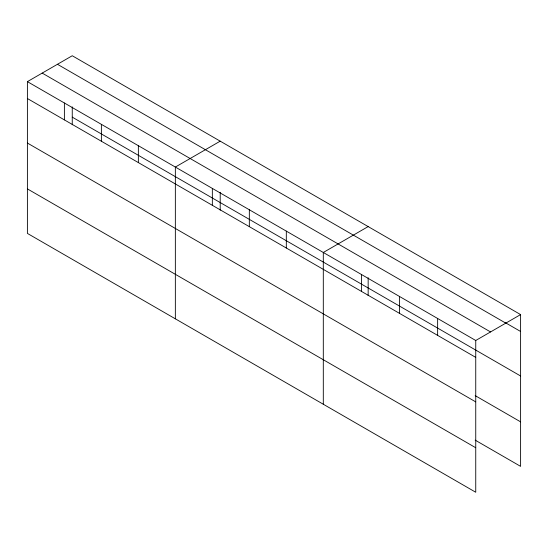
<?xml version="1.0" encoding="UTF-8"?>
<svg xmlns="http://www.w3.org/2000/svg" width="548" height="548" viewBox="0 0 548 548"><rect width="100%" height="100%" fill="white"/><g stroke="black" fill="none" stroke-linecap="round" stroke-linejoin="round"><path stroke-width="0.82" d="M72.254 124.786L72.254 106.874M220.207 192.293L220.207 210.206M368.16 277.713L368.16 295.625M475.746 401.89L475.746 340.486L27.4 81.638L27.4 233.407L475.746 492.255L475.746 401.89L27.4 143.042M475.164 440.126L520.6 466.362L520.6 314.593L72.254 55.745L27.4 81.638M220.207 141.165L175.353 167.058L175.353 318.826M368.16 226.584L323.306 252.477L323.306 404.246M475.746 340.486L520.6 314.593M505.208 322.594L520.6 331.478M57.451 64.287L505.797 323.142M42.203 73.096L490.549 331.944M72.254 117.142L520.6 375.99M27.4 98.53L475.746 357.378M475.164 395.615L520.6 421.85M27.4 188.896L475.746 447.75M437.633 318.484L437.633 335.376M399.526 296.482L399.526 313.374M361.42 274.48L361.42 291.372M286.316 231.126L286.316 248.011M249.333 209.768L249.333 226.66M212.343 188.416L212.343 205.301M138.363 145.706L138.363 162.592M101.38 124.348L101.38 141.24M64.39 102.997L64.39 119.882"/></g></svg>
